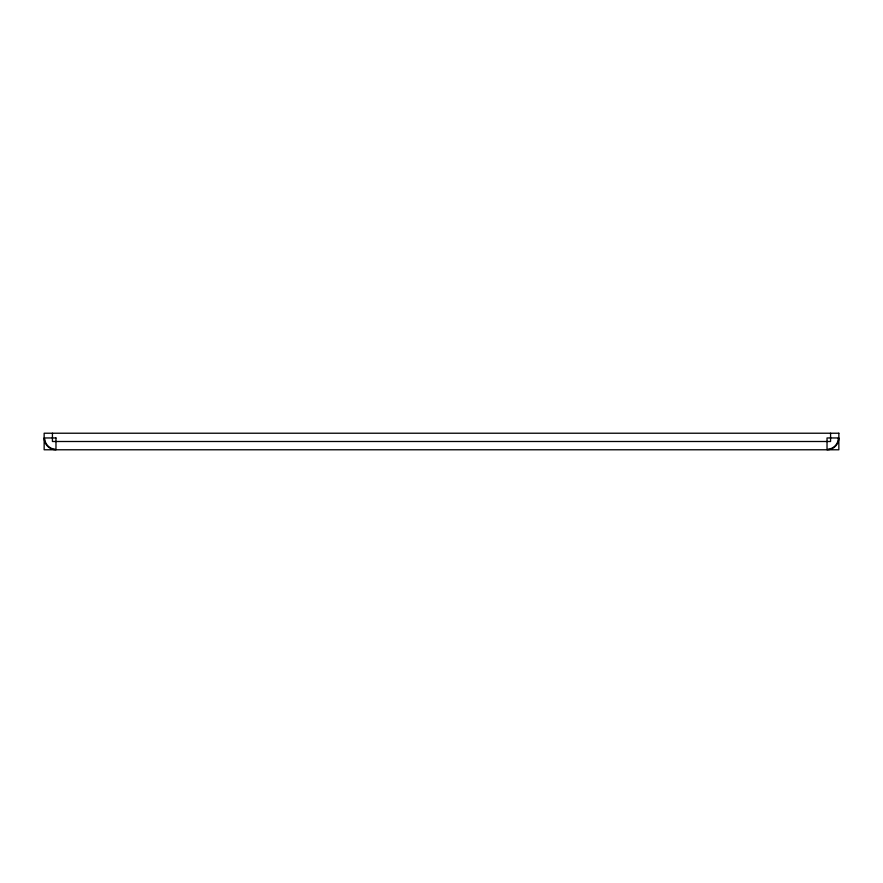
<?xml version="1.0" encoding="UTF-8"?>
<svg xmlns="http://www.w3.org/2000/svg" width="883" height="883" viewBox="0 0 883 883"><rect width="100%" height="100%" fill="white"/><g stroke="black" fill="none" stroke-linecap="round" stroke-linejoin="round"><path stroke-width="1.32" d="M830.572 433.222L830.572 441.5L52.428 441.5L52.428 433.222M55.971 449.778A11.821 11.821 0 0 1 44.15 437.957M838.85 437.957A11.821 11.821 0 0 1 827.029 449.778M838.85 433.222L44.15 433.222L44.15 449.778L838.85 449.778L838.85 433.222M55.971 437.957L44.625 437.957A11.358 11.358 0 0 0 55.971 449.304L55.971 437.957M838.375 437.957L827.029 437.957L827.029 449.304A11.358 11.358 0 0 0 838.375 437.957"/></g></svg>
